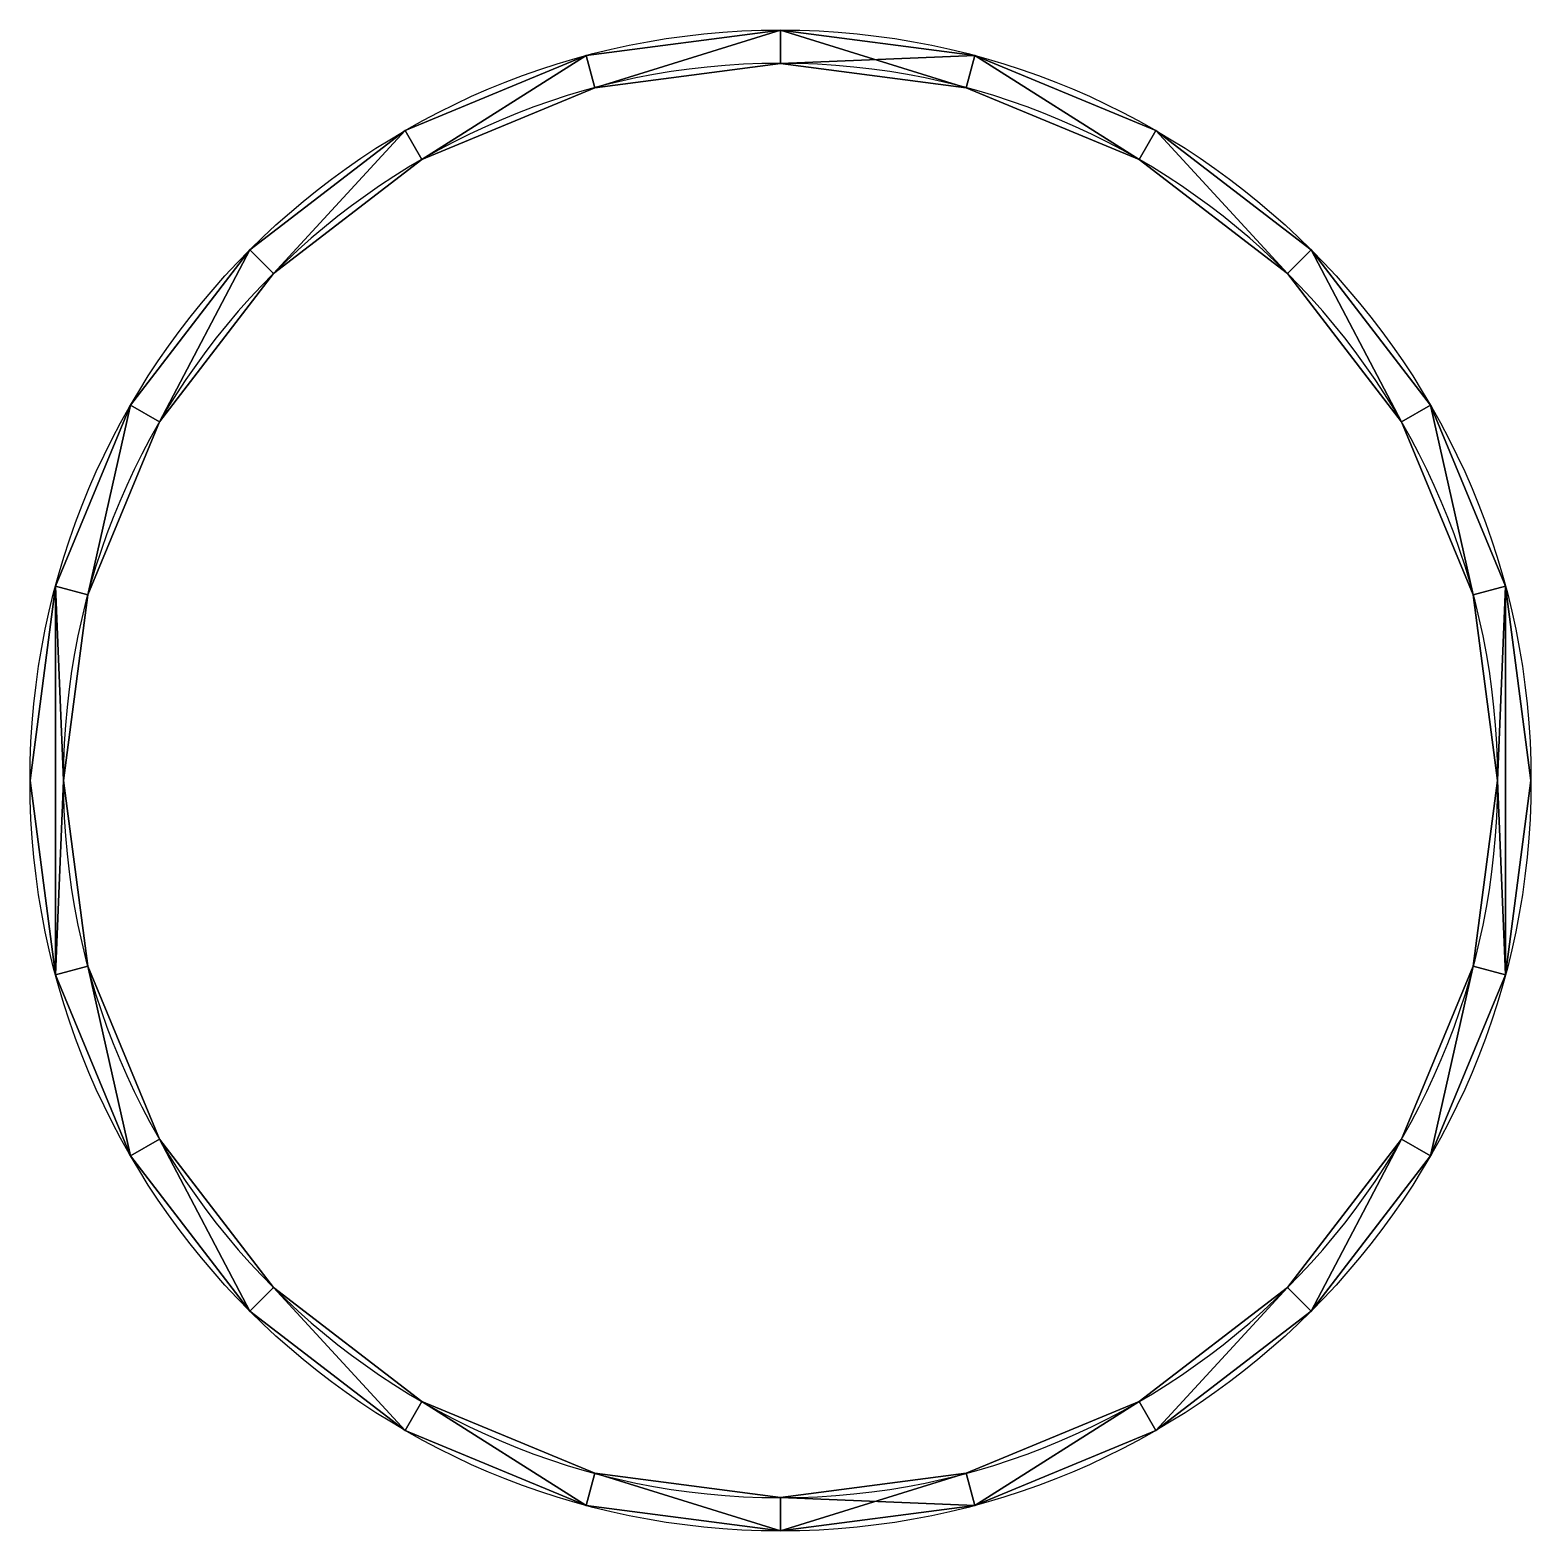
# Model space of a CAD drawing. Extents: x -45 to 45, y -45 to 45.
import ezdxf

# ---------------------------------------------------------------- set-up
doc = ezdxf.new("R2010")
doc.units = 0
doc.header["$MEASUREMENT"] = 0
doc.layers.get('0').update_dxf_attribs({"color": 13, "linetype": 'CONTINUOUS'})

msp = doc.modelspace()

# ---------------------------------------------------------------- linework, layer by layer
for p, q in [((0, 45, -800), (0, 45)), ((-11.647, 43.467, -800), (-11.647, 43.467)), ((11.647, 43.467, -800), (11.647, 43.467)), ((0, 43), (0, 43, -800)), ((-11.129, 41.535), (-11.129, 41.535, -800)), ((11.129, 41.535), (11.129, 41.535, -800)), ((-22.5, 38.971, -800), (-22.5, 38.971)), ((22.5, 38.971, -800), (22.5, 38.971)), ((-21.5, 37.239), (-21.5, 37.239, -800)), ((21.5, 37.239), (21.5, 37.239, -800)), ((-31.82, 31.82, -800), (-31.82, 31.82)), ((31.82, 31.82, -800), (31.82, 31.82)), ((-30.406, 30.406), (-30.406, 30.406, -800)), ((30.406, 30.406), (30.406, 30.406, -800)), ((-38.971, 22.5, -800), (-38.971, 22.5)), ((38.971, 22.5, -800), (38.971, 22.5)), ((-37.239, 21.5), (-37.239, 21.5, -800)), ((37.239, 21.5), (37.239, 21.5, -800)), ((-43.467, 11.647, -800), (-43.467, 11.647)), ((-41.535, 11.129), (-41.535, 11.129, -800)), ((41.535, 11.129), (41.535, 11.129, -800)), ((43.467, 11.647, -800), (43.467, 11.647)), ((-45, 0, -800), (-45, 0)), ((-43, 0), (-43, 0, -800)), ((43, 0), (43, 0, -800)), ((45, 0, -800), (45, 0)), ((-43.467, -11.647, -800), (-43.467, -11.647)), ((-41.535, -11.129), (-41.535, -11.129, -800)), ((41.535, -11.129), (41.535, -11.129, -800)), ((43.467, -11.647, -800), (43.467, -11.647)), ((-37.239, -21.5), (-37.239, -21.5, -800)), ((37.239, -21.5), (37.239, -21.5, -800)), ((-38.971, -22.5, -800), (-38.971, -22.5)), ((38.971, -22.5, -800), (38.971, -22.5)), ((-30.406, -30.406), (-30.406, -30.406, -800)), ((30.406, -30.406), (30.406, -30.406, -800)), ((-31.82, -31.82, -800), (-31.82, -31.82)), ((31.82, -31.82, -800), (31.82, -31.82)), ((-21.5, -37.239), (-21.5, -37.239, -800)), ((21.5, -37.239), (21.5, -37.239, -800)), ((-22.5, -38.971, -800), (-22.5, -38.971)), ((22.5, -38.971, -800), (22.5, -38.971)), ((-11.129, -41.535), (-11.129, -41.535, -800)), ((11.129, -41.535), (11.129, -41.535, -800)), ((0, -43), (0, -43, -800)), ((-11.647, -43.467, -800), (-11.647, -43.467)), ((11.647, -43.467, -800), (11.647, -43.467)), ((0, -45, -800), (0, -45))]:
    msp.add_line(p, q)
for centre in [(0, 0, -800), (0, 0)]:
    msp.add_circle(centre, 45)
at = {"extrusion": (0, 0, -1)}
for centre in [(0, 0), (0, 0, 800)]:
    msp.add_circle(centre, 43, dxfattribs=at)

# ---------------------------------------------------------------- meshes
mesh = msp.add_polyface()
corners = [(-43.467, 11.647, -800), (-43.467, -11.647, -800), (-45, 0, -800), (-43, 0, -800), (-41.535, 11.129, -800), (-38.971, 22.5, -800), (-37.239, 21.5, -800), (-31.82, 31.82, -800), (-30.406, 30.406, -800), (-22.5, 38.971, -800), (-21.5, 37.239, -800), (-11.647, 43.467, -800), (-11.129, 41.535, -800), (0, 45, -800), (0, 43, -800), (11.647, 43.467, -800), (11.129, 41.535, -800), (21.5, 37.239, -800), (22.5, 38.971, -800), (30.406, 30.406, -800), (31.82, 31.82, -800), (37.239, 21.5, -800), (38.971, 22.5, -800), (41.535, 11.129, -800), (43.467, 11.647, -800), (43, 0, -800), (-41.535, -11.129, -800), (-38.971, -22.5, -800), (-37.239, -21.5, -800), (-31.82, -31.82, -800), (-30.406, -30.406, -800), (-22.5, -38.971, -800), (-21.5, -37.239, -800), (-11.647, -43.467, -800), (-11.129, -41.535, -800), (0, -45, -800), (0, -43, -800), (11.129, -41.535, -800), (11.647, -43.467, -800), (21.5, -37.239, -800), (22.5, -38.971, -800), (30.406, -30.406, -800), (31.82, -31.82, -800), (37.239, -21.5, -800), (38.971, -22.5, -800), (41.535, -11.129, -800), (43.467, -11.647, -800), (45, 0, -800)]
mesh.append_faces([[corners[k] for k in face] for face in [(0, 1, 2), (46, 24, 47)]], dxfattribs={"vtx0": -1})
mesh.append_faces([[corners[k] for k in face] for face in [(3, 0, 4), (4, 5, 6), (6, 7, 8), (8, 9, 10), (10, 11, 12), (12, 13, 14), (14, 15, 16), (16, 15, 17), (17, 18, 19), (19, 20, 21), (21, 22, 23), (23, 24, 25), (1, 26, 27), (26, 1, 3), (27, 28, 29), (29, 30, 31), (31, 32, 33), (33, 34, 35), (35, 37, 38), (38, 39, 40), (40, 41, 42), (42, 43, 44), (44, 45, 46)]], dxfattribs={"vtx0": -1, "vtx1": -1})
mesh.append_faces([[corners[k] for k in face] for face in [(1, 0, 3), (46, 25, 24)]], dxfattribs={"vtx0": -1, "vtx1": -1, "vtx2": -1})
mesh.append_faces([[corners[k] for k in face] for face in [(4, 0, 5), (6, 5, 7), (8, 7, 9), (10, 9, 11), (12, 11, 13), (14, 13, 15), (17, 15, 18), (19, 18, 20), (21, 20, 22), (23, 22, 24), (27, 26, 28), (29, 28, 30), (31, 30, 32), (33, 32, 34), (35, 34, 36), (35, 36, 37), (38, 37, 39), (40, 39, 41), (42, 41, 43), (44, 43, 45), (46, 45, 25)]], dxfattribs={"vtx0": -1, "vtx2": -1})
mesh = msp.add_polyface()
corners = [(-43.467, -11.647), (-43.467, 11.647), (-45, 0), (-43, 0), (-41.535, -11.129), (-38.971, -22.5), (-37.239, -21.5), (-31.82, -31.82), (-30.406, -30.406), (-22.5, -38.971), (-21.5, -37.239), (-11.647, -43.467), (-11.129, -41.535), (0, -45), (0, -43), (11.647, -43.467), (11.129, -41.535), (21.5, -37.239), (22.5, -38.971), (30.406, -30.406), (31.82, -31.82), (37.239, -21.5), (38.971, -22.5), (41.535, -11.129), (43.467, -11.647), (43, 0), (-41.535, 11.129), (-38.971, 22.5), (-37.239, 21.5), (-31.82, 31.82), (-30.406, 30.406), (-22.5, 38.971), (-21.5, 37.239), (-11.647, 43.467), (-11.129, 41.535), (0, 45), (0, 43), (11.129, 41.535), (11.647, 43.467), (21.5, 37.239), (22.5, 38.971), (30.406, 30.406), (31.82, 31.82), (37.239, 21.5), (38.971, 22.5), (41.535, 11.129), (43.467, 11.647), (45, 0)]
mesh.append_faces([[corners[k] for k in face] for face in [(0, 1, 2), (46, 24, 47)]], dxfattribs={"vtx0": -1})
mesh.append_faces([[corners[k] for k in face] for face in [(3, 0, 4), (4, 5, 6), (6, 7, 8), (8, 9, 10), (10, 11, 12), (12, 13, 14), (14, 15, 16), (16, 15, 17), (17, 18, 19), (19, 20, 21), (21, 22, 23), (23, 24, 25), (1, 26, 27), (26, 1, 3), (27, 28, 29), (29, 30, 31), (31, 32, 33), (33, 34, 35), (35, 37, 38), (38, 39, 40), (40, 41, 42), (42, 43, 44), (44, 45, 46)]], dxfattribs={"vtx0": -1, "vtx1": -1})
mesh.append_faces([[corners[k] for k in face] for face in [(1, 0, 3), (46, 25, 24)]], dxfattribs={"vtx0": -1, "vtx1": -1, "vtx2": -1})
mesh.append_faces([[corners[k] for k in face] for face in [(4, 0, 5), (6, 5, 7), (8, 7, 9), (10, 9, 11), (12, 11, 13), (14, 13, 15), (17, 15, 18), (19, 18, 20), (21, 20, 22), (23, 22, 24), (27, 26, 28), (29, 28, 30), (31, 30, 32), (33, 32, 34), (35, 34, 36), (35, 36, 37), (38, 37, 39), (40, 39, 41), (42, 41, 43), (44, 43, 45), (46, 45, 25)]], dxfattribs={"vtx0": -1, "vtx2": -1})
mesh = msp.add_polyface()
corners = [(-11.647, 43.467), (0, 45, -800), (-11.647, 43.467, -800), (0, 45)]
mesh.append_faces([[corners[k] for k in face] for face in [(0, 1, 2), (1, 0, 3)]], dxfattribs={"vtx0": -1})
mesh = msp.add_polyface()
corners = [(0, 45), (11.647, 43.467, -800), (0, 45, -800), (11.647, 43.467)]
mesh.append_faces([[corners[k] for k in face] for face in [(0, 1, 2), (1, 0, 3)]], dxfattribs={"vtx0": -1})
mesh = msp.add_polyface()
corners = [(-22.5, 38.971), (-11.647, 43.467, -800), (-22.5, 38.971, -800), (-11.647, 43.467)]
mesh.append_faces([[corners[k] for k in face] for face in [(0, 1, 2), (1, 0, 3)]], dxfattribs={"vtx0": -1})
mesh = msp.add_polyface()
corners = [(11.647, 43.467), (22.5, 38.971, -800), (11.647, 43.467, -800), (22.5, 38.971)]
mesh.append_faces([[corners[k] for k in face] for face in [(0, 1, 2), (1, 0, 3)]], dxfattribs={"vtx0": -1})
mesh = msp.add_polyface()
corners = [(0, 43), (-11.129, 41.535, -800), (0, 43, -800), (-11.129, 41.535)]
mesh.append_faces([[corners[k] for k in face] for face in [(0, 1, 2), (1, 0, 3)]], dxfattribs={"vtx0": -1})
mesh = msp.add_polyface()
corners = [(11.129, 41.535), (0, 43, -800), (11.129, 41.535, -800), (0, 43)]
mesh.append_faces([[corners[k] for k in face] for face in [(0, 1, 2), (1, 0, 3)]], dxfattribs={"vtx0": -1})
mesh = msp.add_polyface()
corners = [(-11.129, 41.535), (-21.5, 37.239, -800), (-11.129, 41.535, -800), (-21.5, 37.239)]
mesh.append_faces([[corners[k] for k in face] for face in [(0, 1, 2), (1, 0, 3)]], dxfattribs={"vtx0": -1})
mesh = msp.add_polyface()
corners = [(21.5, 37.239), (11.129, 41.535, -800), (21.5, 37.239, -800), (11.129, 41.535)]
mesh.append_faces([[corners[k] for k in face] for face in [(0, 1, 2), (1, 0, 3)]], dxfattribs={"vtx0": -1})
mesh = msp.add_polyface()
corners = [(-31.82, 31.82), (-22.5, 38.971, -800), (-31.82, 31.82, -800), (-22.5, 38.971)]
mesh.append_faces([[corners[k] for k in face] for face in [(0, 1, 2), (1, 0, 3)]], dxfattribs={"vtx0": -1})
mesh = msp.add_polyface()
corners = [(22.5, 38.971), (31.82, 31.82, -800), (22.5, 38.971, -800), (31.82, 31.82)]
mesh.append_faces([[corners[k] for k in face] for face in [(0, 1, 2), (1, 0, 3)]], dxfattribs={"vtx0": -1})
mesh = msp.add_polyface()
corners = [(-21.5, 37.239), (-30.406, 30.406, -800), (-21.5, 37.239, -800), (-30.406, 30.406)]
mesh.append_faces([[corners[k] for k in face] for face in [(0, 1, 2), (1, 0, 3)]], dxfattribs={"vtx0": -1})
mesh = msp.add_polyface()
corners = [(30.406, 30.406), (21.5, 37.239, -800), (30.406, 30.406, -800), (21.5, 37.239)]
mesh.append_faces([[corners[k] for k in face] for face in [(0, 1, 2), (1, 0, 3)]], dxfattribs={"vtx0": -1})
mesh = msp.add_polyface()
corners = [(-31.82, 31.82), (-38.971, 22.5, -800), (-38.971, 22.5), (-31.82, 31.82, -800)]
mesh.append_faces([[corners[k] for k in face] for face in [(0, 1, 2), (1, 0, 3)]], dxfattribs={"vtx0": -1})
mesh = msp.add_polyface()
corners = [(31.82, 31.82, -800), (38.971, 22.5), (38.971, 22.5, -800), (31.82, 31.82)]
mesh.append_faces([[corners[k] for k in face] for face in [(0, 1, 2), (1, 0, 3)]], dxfattribs={"vtx0": -1})
mesh = msp.add_polyface()
corners = [(-30.406, 30.406, -800), (-37.239, 21.5), (-37.239, 21.5, -800), (-30.406, 30.406)]
mesh.append_faces([[corners[k] for k in face] for face in [(0, 1, 2), (1, 0, 3)]], dxfattribs={"vtx0": -1})
mesh = msp.add_polyface()
corners = [(30.406, 30.406), (37.239, 21.5, -800), (37.239, 21.5), (30.406, 30.406, -800)]
mesh.append_faces([[corners[k] for k in face] for face in [(0, 1, 2), (1, 0, 3)]], dxfattribs={"vtx0": -1})
mesh = msp.add_polyface()
corners = [(-38.971, 22.5), (-43.467, 11.647, -800), (-43.467, 11.647), (-38.971, 22.5, -800)]
mesh.append_faces([[corners[k] for k in face] for face in [(0, 1, 2), (1, 0, 3)]], dxfattribs={"vtx0": -1})
mesh = msp.add_polyface()
corners = [(38.971, 22.5, -800), (43.467, 11.647), (43.467, 11.647, -800), (38.971, 22.5)]
mesh.append_faces([[corners[k] for k in face] for face in [(0, 1, 2), (1, 0, 3)]], dxfattribs={"vtx0": -1})
mesh = msp.add_polyface()
corners = [(-37.239, 21.5, -800), (-41.535, 11.129), (-41.535, 11.129, -800), (-37.239, 21.5)]
mesh.append_faces([[corners[k] for k in face] for face in [(0, 1, 2), (1, 0, 3)]], dxfattribs={"vtx0": -1})
mesh = msp.add_polyface()
corners = [(37.239, 21.5), (41.535, 11.129, -800), (41.535, 11.129), (37.239, 21.5, -800)]
mesh.append_faces([[corners[k] for k in face] for face in [(0, 1, 2), (1, 0, 3)]], dxfattribs={"vtx0": -1})
mesh = msp.add_polyface()
corners = [(-43.467, 11.647), (-45, 0, -800), (-45, 0), (-43.467, 11.647, -800)]
mesh.append_faces([[corners[k] for k in face] for face in [(0, 1, 2), (1, 0, 3)]], dxfattribs={"vtx0": -1})
mesh = msp.add_polyface()
corners = [(-41.535, 11.129, -800), (-43, 0), (-43, 0, -800), (-41.535, 11.129)]
mesh.append_faces([[corners[k] for k in face] for face in [(0, 1, 2), (1, 0, 3)]], dxfattribs={"vtx0": -1})
mesh = msp.add_polyface()
corners = [(41.535, 11.129), (43, 0, -800), (43, 0), (41.535, 11.129, -800)]
mesh.append_faces([[corners[k] for k in face] for face in [(0, 1, 2), (1, 0, 3)]], dxfattribs={"vtx0": -1})
mesh = msp.add_polyface()
corners = [(43.467, 11.647, -800), (45, 0), (45, 0, -800), (43.467, 11.647)]
mesh.append_faces([[corners[k] for k in face] for face in [(0, 1, 2), (1, 0, 3)]], dxfattribs={"vtx0": -1})
mesh = msp.add_polyface()
corners = [(-45, 0), (-43.467, -11.647, -800), (-43.467, -11.647), (-45, 0, -800)]
mesh.append_faces([[corners[k] for k in face] for face in [(0, 1, 2), (1, 0, 3)]], dxfattribs={"vtx0": -1})
mesh = msp.add_polyface()
corners = [(-43, 0, -800), (-41.535, -11.129), (-41.535, -11.129, -800), (-43, 0)]
mesh.append_faces([[corners[k] for k in face] for face in [(0, 1, 2), (1, 0, 3)]], dxfattribs={"vtx0": -1})
mesh = msp.add_polyface()
corners = [(43, 0), (41.535, -11.129, -800), (41.535, -11.129), (43, 0, -800)]
mesh.append_faces([[corners[k] for k in face] for face in [(0, 1, 2), (1, 0, 3)]], dxfattribs={"vtx0": -1})
mesh = msp.add_polyface()
corners = [(45, 0, -800), (43.467, -11.647), (43.467, -11.647, -800), (45, 0)]
mesh.append_faces([[corners[k] for k in face] for face in [(0, 1, 2), (1, 0, 3)]], dxfattribs={"vtx0": -1})
mesh = msp.add_polyface()
corners = [(-43.467, -11.647), (-38.971, -22.5, -800), (-38.971, -22.5), (-43.467, -11.647, -800)]
mesh.append_faces([[corners[k] for k in face] for face in [(0, 1, 2), (1, 0, 3)]], dxfattribs={"vtx0": -1})
mesh = msp.add_polyface()
corners = [(-41.535, -11.129, -800), (-37.239, -21.5), (-37.239, -21.5, -800), (-41.535, -11.129)]
mesh.append_faces([[corners[k] for k in face] for face in [(0, 1, 2), (1, 0, 3)]], dxfattribs={"vtx0": -1})
mesh = msp.add_polyface()
corners = [(41.535, -11.129), (37.239, -21.5, -800), (37.239, -21.5), (41.535, -11.129, -800)]
mesh.append_faces([[corners[k] for k in face] for face in [(0, 1, 2), (1, 0, 3)]], dxfattribs={"vtx0": -1})
mesh = msp.add_polyface()
corners = [(43.467, -11.647, -800), (38.971, -22.5), (38.971, -22.5, -800), (43.467, -11.647)]
mesh.append_faces([[corners[k] for k in face] for face in [(0, 1, 2), (1, 0, 3)]], dxfattribs={"vtx0": -1})
mesh = msp.add_polyface()
corners = [(-37.239, -21.5, -800), (-30.406, -30.406), (-30.406, -30.406, -800), (-37.239, -21.5)]
mesh.append_faces([[corners[k] for k in face] for face in [(0, 1, 2), (1, 0, 3)]], dxfattribs={"vtx0": -1})
mesh = msp.add_polyface()
corners = [(37.239, -21.5), (30.406, -30.406, -800), (30.406, -30.406), (37.239, -21.5, -800)]
mesh.append_faces([[corners[k] for k in face] for face in [(0, 1, 2), (1, 0, 3)]], dxfattribs={"vtx0": -1})
mesh = msp.add_polyface()
corners = [(-38.971, -22.5), (-31.82, -31.82, -800), (-31.82, -31.82), (-38.971, -22.5, -800)]
mesh.append_faces([[corners[k] for k in face] for face in [(0, 1, 2), (1, 0, 3)]], dxfattribs={"vtx0": -1})
mesh = msp.add_polyface()
corners = [(38.971, -22.5, -800), (31.82, -31.82), (31.82, -31.82, -800), (38.971, -22.5)]
mesh.append_faces([[corners[k] for k in face] for face in [(0, 1, 2), (1, 0, 3)]], dxfattribs={"vtx0": -1})
mesh = msp.add_polyface()
corners = [(-30.406, -30.406), (-21.5, -37.239, -800), (-30.406, -30.406, -800), (-21.5, -37.239)]
mesh.append_faces([[corners[k] for k in face] for face in [(0, 1, 2), (1, 0, 3)]], dxfattribs={"vtx0": -1})
mesh = msp.add_polyface()
corners = [(21.5, -37.239), (30.406, -30.406, -800), (21.5, -37.239, -800), (30.406, -30.406)]
mesh.append_faces([[corners[k] for k in face] for face in [(0, 1, 2), (1, 0, 3)]], dxfattribs={"vtx0": -1})
mesh = msp.add_polyface()
corners = [(-22.5, -38.971), (-31.82, -31.82, -800), (-22.5, -38.971, -800), (-31.82, -31.82)]
mesh.append_faces([[corners[k] for k in face] for face in [(0, 1, 2), (1, 0, 3)]], dxfattribs={"vtx0": -1})
mesh = msp.add_polyface()
corners = [(31.82, -31.82), (22.5, -38.971, -800), (31.82, -31.82, -800), (22.5, -38.971)]
mesh.append_faces([[corners[k] for k in face] for face in [(0, 1, 2), (1, 0, 3)]], dxfattribs={"vtx0": -1})
mesh = msp.add_polyface()
corners = [(-21.5, -37.239), (-11.129, -41.535, -800), (-21.5, -37.239, -800), (-11.129, -41.535)]
mesh.append_faces([[corners[k] for k in face] for face in [(0, 1, 2), (1, 0, 3)]], dxfattribs={"vtx0": -1})
mesh = msp.add_polyface()
corners = [(11.129, -41.535), (21.5, -37.239, -800), (11.129, -41.535, -800), (21.5, -37.239)]
mesh.append_faces([[corners[k] for k in face] for face in [(0, 1, 2), (1, 0, 3)]], dxfattribs={"vtx0": -1})
mesh = msp.add_polyface()
corners = [(-11.647, -43.467), (-22.5, -38.971, -800), (-11.647, -43.467, -800), (-22.5, -38.971)]
mesh.append_faces([[corners[k] for k in face] for face in [(0, 1, 2), (1, 0, 3)]], dxfattribs={"vtx0": -1})
mesh = msp.add_polyface()
corners = [(22.5, -38.971), (11.647, -43.467, -800), (22.5, -38.971, -800), (11.647, -43.467)]
mesh.append_faces([[corners[k] for k in face] for face in [(0, 1, 2), (1, 0, 3)]], dxfattribs={"vtx0": -1})
mesh = msp.add_polyface()
corners = [(-11.129, -41.535), (0, -43, -800), (-11.129, -41.535, -800), (0, -43)]
mesh.append_faces([[corners[k] for k in face] for face in [(0, 1, 2), (1, 0, 3)]], dxfattribs={"vtx0": -1})
mesh = msp.add_polyface()
corners = [(0, -43), (11.129, -41.535, -800), (0, -43, -800), (11.129, -41.535)]
mesh.append_faces([[corners[k] for k in face] for face in [(0, 1, 2), (1, 0, 3)]], dxfattribs={"vtx0": -1})
mesh = msp.add_polyface()
corners = [(0, -45), (-11.647, -43.467, -800), (0, -45, -800), (-11.647, -43.467)]
mesh.append_faces([[corners[k] for k in face] for face in [(0, 1, 2), (1, 0, 3)]], dxfattribs={"vtx0": -1})
mesh = msp.add_polyface()
corners = [(11.647, -43.467), (0, -45, -800), (11.647, -43.467, -800), (0, -45)]
mesh.append_faces([[corners[k] for k in face] for face in [(0, 1, 2), (1, 0, 3)]], dxfattribs={"vtx0": -1})

doc.saveas('drawing.dxf')
